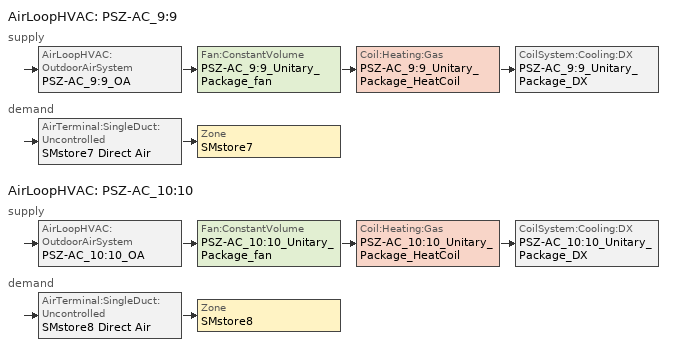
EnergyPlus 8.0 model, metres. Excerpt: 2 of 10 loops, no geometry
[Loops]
AirLoopHVAC 'PSZ-AC_9:9'
 supply: AirLoopHVAC:OutdoorAirSystem 'PSZ-AC_9:9_OA' > Fan:ConstantVolume 'PSZ-AC_9:9_Unitary_Package_fan' > Coil:Heating:Gas 'PSZ-AC_9:9_Unitary_Package_HeatCoil' > CoilSystem:Cooling:DX 'PSZ-AC_9:9_Unitary_Package_DX'
 demand: AirTerminal:SingleDuct:Uncontrolled 'SMstore7 Direct Air' > Zone 'SMstore7'
AirLoopHVAC 'PSZ-AC_10:10'
 supply: AirLoopHVAC:OutdoorAirSystem 'PSZ-AC_10:10_OA' > Fan:ConstantVolume 'PSZ-AC_10:10_Unitary_Package_fan' > Coil:Heating:Gas 'PSZ-AC_10:10_Unitary_Package_HeatCoil' > CoilSystem:Cooling:DX 'PSZ-AC_10:10_Unitary_Package_DX'
 demand: AirTerminal:SingleDuct:Uncontrolled 'SMstore8 Direct Air' > Zone 'SMstore8'
[Sizing:Zone] Zone Cooling Design Supply Air Temperature Input Method=SupplyAirTemperature; Zone Cooling Design Supply Air Temperature {C}=12.8; Zone Heating Design Supply Air Temperature Input Method=SupplyAirTemperature; Zone Heating Design Supply Air Temperature {C}=40; Zone Cooling Design Supply Air Humidity Ratio {kg-H2O/kg-air}=0.007; Zone Heating Design Supply Air Humidity Ratio {kg-H2O/kg-air}=0.008; Zone Heating Sizing Factor=0; Zone Cooling Sizing Factor=0; Cooling Design Air Flow Method=DesignDay; Cooling Design Air Flow Rate {m3/s}=0; Cooling Minimum Air Flow {m3/s}=0; Cooling Minimum Air Flow Fraction=0; Heating Design Air Flow Method=DesignDay; Heating Design Air Flow Rate {m3/s}=0
Name | Design Specification Outdoor Air Object
SMstore7 | SZ DSOA SMstore7
SMstore8 | SZ DSOA SMstore8
[DesignSpecification:OutdoorAir] Outdoor Air Method=Flow/Area; Outdoor Air Flow per Zone Floor Area {m3/s-m2}=0.00118103
SZ DSOA SMstore7; SZ DSOA SMstore8
[ZoneControl:Thermostat] Control Type Schedule=Dual Zone Control Type Sched
Name | Zone or ZoneList | Control 1
SMstore7 Thermostat | SMstore7 | SMstore7 DualSPSched
SMstore8 Thermostat | SMstore8 | SMstore8 DualSPSched
[ThermostatSetpoint:DualSetpoint] Heating Setpoint Temperature Schedule=Type3_HTGSETP_SCH_NO_OPTIMUM; Cooling Setpoint Temperature Schedule=Type3_CLGSETP_SCH_NO_OPTIMUM
SMstore7 DualSPSched; SMstore8 DualSPSched
[Zone equipment]
SMstore7: SMstore7 Direct Air
SMstore8: SMstore8 Direct Air
[AirTerminal:SingleDuct:Uncontrolled] Availability Schedule=ALWAYS_ON; Maximum Air Flow Rate {m3/s}=AUTOSIZE
SMstore7 Direct Air; SMstore8 Direct Air
[SetpointManager:SingleZone:Reheat] Control Variable=Temperature; Minimum Supply Air Temperature {C}=10; Maximum Supply Air Temperature {C}=48.89
Name | Control Zone | Setpoint Node or NodeList
SupAirTemp MngrSMstore7 | SMstore7 | PSZ-AC_9:9 Supply Equipment Outlet Node
SupAirTemp MngrSMstore8 | SMstore8 | PSZ-AC_10:10 Supply Equipment Outlet Node
[AirLoopHVAC] Design Supply Air Flow Rate {m3/s}=AUTOSIZE
PSZ-AC_9:9; PSZ-AC_10:10
[Sizing:System] Type of Load to Size On=Sensible; Design Outdoor Air Flow Rate {m3/s}=AUTOSIZE; Minimum System Air Flow Ratio=1; Preheat Design Temperature {C}=7; Preheat Design Humidity Ratio {kgWater/kgDryAir}=0.008; Precool Design Temperature {C}=12.8; Precool Design Humidity Ratio {kgWater/kgDryAir}=0.008; Central Cooling Design Supply Air Temperature {C}=12.8; Central Heating Design Supply Air Temperature {C}=40; Sizing Option=NonCoincident; 100% Outdoor Air in Cooling=No; 100% Outdoor Air in Heating=No; Central Cooling Design Supply Air Humidity Ratio {kgWater/kgDryAir}=0.0085; Central Heating Design Supply Air Humidity Ratio {kgWater/kgDryAir}=0.008; Cooling Design Air Flow Method=DesignDay; Cooling Design Air Flow Rate {m3/s}=0; Heating Design Air Flow Method=DesignDay; Heating Design Air Flow Rate {m3/s}=0; System Outdoor Air Method=ZoneSum
PSZ-AC_9:9; PSZ-AC_10:10
[SetpointManager:MixedAir] Control Variable=Temperature
Name | Setpoint Node or NodeList
PSZ-AC_9:9_HeatC Temp Manager | PSZ-AC_9:9_Unitary_PackageCoolCoil air inlet
PSZ-AC_9:9_OAMixed Air Temp Manager | PSZ-AC_9:9_OA-PSZ-AC_9:9_Unitary_PackageNode
PSZ-AC_10:10_HeatC Temp Manager | PSZ-AC_10:10_Unitary_PackageCoolCoil air inlet
PSZ-AC_10:10_OAMixed Air Temp Manager | PSZ-AC_10:10_OA-PSZ-AC_10:10_Unitary_PackageNode
[Controller:OutdoorAir] Minimum Outdoor Air Flow Rate {m3/s}=AUTOSIZE; Maximum Outdoor Air Flow Rate {m3/s}=AUTOSIZE; Economizer Control Type=NoEconomizer; Economizer Control Action Type=ModulateFlow; Economizer Maximum Limit Dry-Bulb Temperature {C}=28; Economizer Maximum Limit Enthalpy {J/kg}=64000; Economizer Minimum Limit Dry-Bulb Temperature {C}=0; Lockout Type=NoLockout; Minimum Limit Type=FixedMinimum; Minimum Outdoor Air Schedule=Type3_MinOA_MotorizedDamper_SCH
Name | Maximum Fraction of Outdoor Air Schedule
PSZ-AC_9:9_OA_Controller | PSZ9_9_Timestep_Econ_Eff_SCH
PSZ-AC_10:10_OA_Controller | PSZ10_10_Timestep_Econ_Eff_SCH
[CoilSystem:Cooling:DX] Availability Schedule=ALWAYS_ON
Name | Cooling Coil
PSZ-AC_9:9_Unitary_Package_DX | PSZ-AC_9:9_Unitary_Package_CoolCoil
PSZ-AC_10:10_Unitary_Package_DX | PSZ-AC_10:10_Unitary_Package_CoolCoil
[Fan:ConstantVolume] Availability Schedule=Type3_FAN_SCH; Fan Efficiency=0.56225; Pressure Rise {Pa}=622.5; Maximum Flow Rate {m3/s}=AUTOSIZE; Motor Efficiency=0.865; Motor In Airstream Fraction=1
PSZ-AC_9:9_Unitary_Package_fan; PSZ-AC_10:10_Unitary_Package_fan
[Coil:Heating:Gas] Availability Schedule=ALWAYS_ON; Gas Burner Efficiency=0.8; Nominal Capacity {W}=AUTOSIZE
PSZ-AC_9:9_Unitary_Package_HeatCoil; PSZ-AC_10:10_Unitary_Package_HeatCoil
[Coil:Cooling:DX:TwoSpeed] Availability Schedule=ALWAYS_ON; Rated High Speed Sensible Heat Ratio=0.79866; Rated High Speed COP {W/W}=4.11713; Rated Low Speed Sensible Heat Ratio=0.79866; Rated Low Speed COP {W/W}=4.11713
Name | Rated High Speed Total Cooling Capacity {W} | Rated High Speed Air Flow Rate {m3/s} | Total Cooling Capacity Function of Temperature Curve | Total Cooling Capacity Function of Flow Fraction Curve | Energy Input Ratio Function of Temperature Curve | Energy Input Ratio Function of Flow Fraction Curve | Part Load Fraction Correlation Curve | Rated Low Speed Total Cooling Capacity {W} | Rated Low Speed Air Flow Rate {m3/s} | Low Speed Total Cooling Capacity Function of Temperature Curve | Low Speed Energy Input Ratio Function of Temperature Curve
PSZ-AC_9:9_Unitary_Package_CoolCoil | 13339.9 | 0.80586 | PSZ-AC_9:9_Unitary_PackagecoolCapFT | PSZ-AC_9:9_Unitary_PackagecoolFFF | PSZ-AC_9:9_Unitary_PackagecoolEIRFT | PSZ-AC_9:9_Unitary_PackagecoolEIRFFF | PSZ-AC_9:9_Unitary_PackagecoolPLR | 6669.95 | 0.53724 | PSZ-AC_9:9_Unitary_PackagecoolCapFT | PSZ-AC_9:9_Unitary_PackagecoolEIRFT
PSZ-AC_10:10_Unitary_Package_CoolCoil | 14498.3 | 0.87584 | PSZ-AC_10:10_Unitary_PackagecoolCapFT | PSZ-AC_10:10_Unitary_PackagecoolFFF | PSZ-AC_10:10_Unitary_PackagecoolEIRFT | PSZ-AC_10:10_Unitary_PackagecoolEIRFFF | PSZ-AC_10:10_Unitary_PackagecoolPLR | 7249.15 | 0.583893 | PSZ-AC_10:10_Unitary_PackagecoolCapFT | PSZ-AC_10:10_Unitary_PackagecoolEIRFT
[EnergyManagementSystem:Sensor]
Name | Output:Variable or Output:Meter Index Key | Output:Variable or Output:Meter
SMSTORE7_Temp | SMSTORE7 Air Node | System Node Temperature
PSZ9_9_OAFlowMass | PSZ-AC_9:9_OAInlet Node | System Node Mass Flow Rate
PSZ9_9_HeatingRTF | PSZ-AC_9:9_Unitary_Package_HeatCoil | Heating Coil Runtime Fraction
PSZ9_9_RTF | PSZ-AC_9:9_Unitary_Package_CoolCoil | Cooling Coil Runtime Fraction
PSZ9_9_SpeedRatio | PSZ-AC_9:9_Unitary_Package_DX | Coil System Compressor Speed Ratio
PSZ9_9_Econo_Status | PSZ-AC_9:9 | Air System Outdoor Air Economizer Status
SMSTORE8_Temp | SMSTORE8 Air Node | System Node Temperature
PSZ10_10_OAFlowMass | PSZ-AC_10:10_OAInlet Node | System Node Mass Flow Rate
PSZ10_10_HeatingRTF | PSZ-AC_10:10_Unitary_Package_HeatCoil | Heating Coil Runtime Fraction
PSZ10_10_RTF | PSZ-AC_10:10_Unitary_Package_CoolCoil | Cooling Coil Runtime Fraction
PSZ10_10_SpeedRatio | PSZ-AC_10:10_Unitary_Package_DX | Coil System Compressor Speed Ratio
PSZ10_10_Econo_Status | PSZ-AC_10:10 | Air System Outdoor Air Economizer Status
SMSTORE7_LSr | SMSTORE7 | Zone Lights Electric Power
SMSTORE7_Occ_Sensor | SMSTORE7 | People Occupant Count
SMSTORE8_LSr | SMSTORE8 | Zone Lights Electric Power
SMSTORE8_Occ_Sensor | SMSTORE8 | People Occupant Count
[EnergyManagementSystem:InternalVariable]
Name | Internal Data Index Key | Internal Data Type
PSZ9_9_Fan_DesignPressure | PSZ-AC_9:9_Unitary_Package_fan | Fan Nominal Pressure Rise
PSZ9_9_DesignFlowMass | PSZ-AC_9:9_OA_CONTROLLER | Outdoor Air Controller Maximum Mass Flow Rate
PSZ9_9_OADesignMass | PSZ-AC_9:9_OA_CONTROLLER | Outdoor Air Controller Minimum Mass Flow Rate
PSZ10_10_Fan_DesignPressure | PSZ-AC_10:10_Unitary_Package_fan | Fan Nominal Pressure Rise
PSZ10_10_DesignFlowMass | PSZ-AC_10:10_OA_CONTROLLER | Outdoor Air Controller Maximum Mass Flow Rate
PSZ10_10_OADesignMass | PSZ-AC_10:10_OA_CONTROLLER | Outdoor Air Controller Minimum Mass Flow Rate
SMSTORE7_Area | SMSTORE7 | Zone Floor Area
SMSTORE8_Area | SMSTORE8 | Zone Floor Area
[EnergyManagementSystem:Actuator] Actuated Component Type=Fan; Actuated Component Control Type=Fan Pressure Rise
Name | Actuated Component Unique
PSZ9_9_Fan_Pressure | PSZ-AC_9:9_Unitary_Package_fan
PSZ10_10_Fan_Pressure | PSZ-AC_10:10_Unitary_Package_fan
[EnergyManagementSystem:GlobalVariable]
PSZ3_3_FanPwrExponent; PSZ3_3_Stage1Speed; PSZ3_3_Stage2Speed; PSZ3_3_HeatSpeed; PSZ3_3_VenSpeed; PSZ3_3_Number_of_Stages
PSZ4_4_FanPwrExponent; PSZ4_4_Stage1Speed; PSZ4_4_Stage2Speed; PSZ4_4_HeatSpeed; PSZ4_4_VenSpeed; PSZ4_4_Number_of_Stages
PSZ5_5_FanPwrExponent; PSZ5_5_Stage1Speed; PSZ5_5_Stage2Speed; PSZ5_5_HeatSpeed; PSZ5_5_VenSpeed; PSZ5_5_Number_of_Stages
PSZ6_6_FanPwrExponent; PSZ6_6_Stage1Speed; PSZ6_6_Stage2Speed; PSZ6_6_HeatSpeed; PSZ6_6_VenSpeed; PSZ6_6_Number_of_Stages
PSZ7_7_FanPwrExponent; PSZ7_7_Stage1Speed; PSZ7_7_Stage2Speed; PSZ7_7_HeatSpeed; PSZ7_7_VenSpeed; PSZ7_7_Number_of_Stages
PSZ8_8_FanPwrExponent; PSZ8_8_Stage1Speed; PSZ8_8_Stage2Speed; PSZ8_8_HeatSpeed; PSZ8_8_VenSpeed; PSZ8_8_Number_of_Stages
PSZ9_9_FanPwrExponent; PSZ9_9_Stage1Speed; PSZ9_9_Stage2Speed; PSZ9_9_HeatSpeed; PSZ9_9_VenSpeed; PSZ9_9_Number_of_Stages
PSZ10_10_FanPwrExponent; PSZ10_10_Stage1Speed; PSZ10_10_Stage2Speed; PSZ10_10_HeatSpeed; PSZ10_10_VenSpeed; PSZ10_10_Number_of_Stages
[EnergyManagementSystem:Program]
PSZ1_1_Economizer_CTRL_Prog: SET PSZ1_1_Timestep_Econ_Eff = 0.7; SET PSZ1_1_MaxE = 0.7; SET PSZ1_1_DAT_Rqd = (PSZ1_1_DAT_Rqd*1.8) +32; SET OAT_F = (OAT_F*1.8) +32; SET OAwb_F = (OAwb_F*1.8) +32; IF PSZ1_1_OAFlowMass > (PSZ1_1_OADesignMass * PSZ1_1_OASch); SET PSZ1_1_Econo_Active = 1; ELSE; SET PSZ1_1_Econo_Active = 0; ENDIF; SET PSZ1_1_dT_Needed = 75 - PSZ1_1_DAT_Rqd; SET PSZ1_1_Cool_Des_dT = ((98*0.15) + (75*(1-0.15))) - 55; SET PSZ1_1_Cool_Load = PSZ1_1_dT_Needed/ PSZ1_1_Cool_Des_dT; IF PSZ1_1_Cool_Load > 1; SET PSZ1_1_Cool_Load = 1; ELSEIF PSZ1_1_Cool_Load < 0; SET PSZ1_1_Cool_Load = 0; ENDIF; IF PSZ1_1_Econo_Active == 1; SET PSZ1_1_Stage = PSZ1_1_Number_of_Stages; IF PSZ1_1_Stage == 2; IF PSZ1_1_Cool_Load < 0.6; SET PSZ1_1_Timestep_Econ_Eff = PSZ1_1_MaxE; ELSE; SET PSZ1_1_ECO_Eff = 0-2.18919863612305; SET PSZ1_1_ECO_Eff = PSZ1_1_ECO_Eff + (0-0.674461284910428 * PSZ1_1_Cool_Load); SET PSZ1_1_ECO_Eff = PSZ1_1_ECO_Eff + (0.000459106275872404 * (OAT_F^2)); SET PSZ1_1_ECO_Eff = PSZ1_1_ECO_Eff + (0-0.00000484778537945252 * (OAT_F^3)); SET PSZ1_1_ECO_Eff = PSZ1_1_ECO_Eff + (0.182915713033586 * OAwb_F); SET PSZ1_1_ECO_Eff = PSZ1_1_ECO_Eff + (0-0.00382838660261133 * (OAwb_F^2)); SET PSZ1_1_ECO_Eff = PSZ1_1_ECO_Eff + (0.0000255567460240583 * (OAwb_F^3)); SET PSZ1_1_Timestep_Econ_Eff = PSZ1_1_ECO_Eff; ENDIF; ELSE; SET PSZ1_1_ECO_Eff = 2.36337942464462; SET PSZ1_1_ECO_Eff = PSZ1_1_ECO_Eff + (0-0.409939515512619 * PSZ1_1_Cool_Load); SET PSZ1_1_ECO_Eff = PSZ1_1_ECO_Eff + (0-0.0565205596792225 * OAwb_F); SET PSZ1_1_ECO_Eff = PSZ1_1_ECO_Eff + (0-0.0000632612294169389 * (OAT_F^2)); SET PSZ1_1_Timestep_Econ_Eff = PSZ1_1_ECO_Eff + (0.000571724868775081 * (OAwb_F^2)); ENDIF; IF PSZ1_1_Timestep_Econ_Eff > PSZ1_1_MaxE; SET PSZ1_1_Timestep_Econ_Eff = PSZ1_1_MaxE; ELSEIF PSZ1_1_Timestep_Econ_Eff < (PSZ1_1_OADesignMass * PSZ1_1_OASch); SET PSZ1_1_Timestep_Econ_Eff = (PSZ1_1_OADesignMass * PSZ1_1_OASch); ENDIF; ENDIF
PSZ1_1_Set_Fan_Par: IF PSZ1_1_Number_of_Stages == 1; Return; ENDIF; SET PSZ1_1_FanPwrExponent = 2.2; SET PSZ1_1_OAFrac = PSZ1_1_OAFlowMass/PSZ1_1_DesignFlowMass; IF  PSZ1_1_OAFrac < 0.66; SET PSZ1_1_VenSpeed = 0.66; SET PSZ1_1_Stage1Speed = 0.66; ELSE; SET PSZ1_1_VenSpeed = PSZ1_1_OAFrac; SET PSZ1_1_Stage1Speed = PSZ1_1_OAFrac; ENDIF; SET PSZ1_1_Stage2Speed = 1.0; SET PSZ1_1_HeatSpeed = 1.0
PSZ1_1_Fan_Control: IF PSZ1_1_Number_of_Stages == 1; Return; ENDIF; IF PSZ1_1_HeatingRTF > 0; SET PSZ1_1_Heating = PSZ1_1_HeatingRTF; SET PSZ1_1_Ven = 1 - PSZ1_1_HeatingRTF; SET PSZ1_1_Eco = 0; SET PSZ1_1_Stage1 = 0; SET PSZ1_1_Stage2 = 0; ELSE; SET PSZ1_1_Heating = 0; SET PSZ1_1_EcoSpeed = PSZ1_1_VenSpeed; IF PSZ1_1_SpeedRatio == 0; IF PSZ1_1_RTF > 0; SET PSZ1_1_Stage1 = PSZ1_1_RTF; SET PSZ1_1_Stage2 = 0; SET PSZ1_1_Ven = 1-PSZ1_1_RTF; SET PSZ1_1_Eco = 0; IF PSZ1_1_OAFlowMass > (PSZ1_1_OADesignMass * PSZ1_1_OASch); SET PSZ1_1_Stage1Speed = 1.0; ENDIF; ELSE; SET PSZ1_1_Stage1 = 0; SET PSZ1_1_Stage2 = 0; IF PSZ1_1_OAFlowMass > (PSZ1_1_OADesignMass * PSZ1_1_OASch); SET PSZ1_1_Eco = 1.0; SET PSZ1_1_Ven = 0; SET PSZ1_1_Exp_DAT = PSZ1_1_DAT_Rqd - (1-PSZ1_1_VenSpeed) * LGSTORE1_Temp; SET PSZ1_1_Exp_DAT = PSZ1_1_Exp_DAT/PSZ1_1_VenSpeed; IF OAT_F > PSZ1_1_Exp_DAT; SET PSZ1_1_EcoSpeed = PSZ1_1_Stage2Speed; ENDIF; ELSE; SET PSZ1_1_Eco = 0; SET PSZ1_1_Ven = 1.0; ENDIF; ENDIF; ELSE; SET PSZ1_1_Stage1 = 1- PSZ1_1_SpeedRatio; SET PSZ1_1_Stage2 = PSZ1_1_SpeedRatio; SET PSZ1_1_Ven = 0; SET PSZ1_1_Eco = 0; IF PSZ1_1_OAFlowMass > (PSZ1_1_OADesignMass * PSZ1_1_OASch); SET PSZ1_1_Stage1Speed = 1.0; ENDIF; ENDIF; ENDIF; SET PSZ1_1_FPR = PSZ1_1_Ven * (PSZ1_1_VenSpeed ^ PSZ1_1_FanPwrExponent); SET PSZ1_1_FPR = PSZ1_1_FPR + PSZ1_1_Eco * (PSZ1_1_EcoSpeed ^ PSZ1_1_FanPwrExponent); SET PSZ1_1_FPR_1 = PSZ1_1_Stage1 * (PSZ1_1_Stage1Speed ^ PSZ1_1_FanPwrExponent); SET PSZ1_1_FPR = PSZ1_1_FPR + PSZ1_1_FPR_1; SET PSZ1_1_FPR_2 = PSZ1_1_Stage2 * (PSZ1_1_Stage2Speed ^ PSZ1_1_FanPwrExponent); SET PSZ1_1_FPR = PSZ1_1_FPR + PSZ1_1_FPR_2; SET PSZ1_1_FPR_3 = PSZ1_1_Heating * (PSZ1_1_HeatSpeed ^ PSZ1_1_FanPwrExponent); SET PSZ1_1_FanPwrRatio = PSZ1_1_FPR +  PSZ1_1_FPR_3; SET PSZ1_1_Fan_Pressure = PSZ1_1_Fan_DesignPressure * PSZ1_1_FanPwrRatio
PSZ1_1_Set_Number_of_Stages: SET PSZ1_1_Number_of_Stages =  2
PSZ2_2_Economizer_CTRL_Prog: SET PSZ2_2_Timestep_Econ_Eff = 0.7; SET PSZ2_2_MaxE = 0.7; SET PSZ2_2_DAT_Rqd = (PSZ2_2_DAT_Rqd*1.8) +32; SET OAT_F = (OAT_F*1.8) +32; SET OAwb_F = (OAwb_F*1.8) +32; IF PSZ2_2_OAFlowMass > (PSZ2_2_OADesignMass * PSZ2_2_OASch); SET PSZ2_2_Econo_Active = 1; ELSE; SET PSZ2_2_Econo_Active = 0; ENDIF; SET PSZ2_2_dT_Needed = 75 - PSZ2_2_DAT_Rqd; SET PSZ2_2_Cool_Des_dT = ((98*0.15) + (75*(1-0.15))) - 55; SET PSZ2_2_Cool_Load = PSZ2_2_dT_Needed/ PSZ2_2_Cool_Des_dT; IF PSZ2_2_Cool_Load > 1; SET PSZ2_2_Cool_Load = 1; ELSEIF PSZ2_2_Cool_Load < 0; SET PSZ2_2_Cool_Load = 0; ENDIF; IF PSZ2_2_Econo_Active == 1; SET PSZ2_2_Stage = PSZ2_2_Number_of_Stages; IF PSZ2_2_Stage == 2; IF PSZ2_2_Cool_Load < 0.6; SET PSZ2_2_Timestep_Econ_Eff = PSZ2_2_MaxE; ELSE; SET PSZ2_2_ECO_Eff = 0-2.18919863612305; SET PSZ2_2_ECO_Eff = PSZ2_2_ECO_Eff + (0-0.674461284910428 * PSZ2_2_Cool_Load); SET PSZ2_2_ECO_Eff = PSZ2_2_ECO_Eff + (0.000459106275872404 * (OAT_F^2)); SET PSZ2_2_ECO_Eff = PSZ2_2_ECO_Eff + (0-0.00000484778537945252 * (OAT_F^3)); SET PSZ2_2_ECO_Eff = PSZ2_2_ECO_Eff + (0.182915713033586 * OAwb_F); SET PSZ2_2_ECO_Eff = PSZ2_2_ECO_Eff + (0-0.00382838660261133 * (OAwb_F^2)); SET PSZ2_2_ECO_Eff = PSZ2_2_ECO_Eff + (0.0000255567460240583 * (OAwb_F^3)); SET PSZ2_2_Timestep_Econ_Eff = PSZ2_2_ECO_Eff; ENDIF; ELSE; SET PSZ2_2_ECO_Eff = 2.36337942464462; SET PSZ2_2_ECO_Eff = PSZ2_2_ECO_Eff + (0-0.409939515512619 * PSZ2_2_Cool_Load); SET PSZ2_2_ECO_Eff = PSZ2_2_ECO_Eff + (0-0.0565205596792225 * OAwb_F); SET PSZ2_2_ECO_Eff = PSZ2_2_ECO_Eff + (0-0.0000632612294169389 * (OAT_F^2)); SET PSZ2_2_Timestep_Econ_Eff = PSZ2_2_ECO_Eff + (0.000571724868775081 * (OAwb_F^2)); ENDIF; IF PSZ2_2_Timestep_Econ_Eff > PSZ2_2_MaxE; SET PSZ2_2_Timestep_Econ_Eff = PSZ2_2_MaxE; ELSEIF PSZ2_2_Timestep_Econ_Eff < (PSZ2_2_OADesignMass * PSZ2_2_OASch); SET PSZ2_2_Timestep_Econ_Eff = (PSZ2_2_OADesignMass * PSZ2_2_OASch); ENDIF; ENDIF
PSZ2_2_Set_Fan_Par: IF PSZ2_2_Number_of_Stages == 1; Return; ENDIF; SET PSZ2_2_FanPwrExponent = 2.2; SET PSZ2_2_OAFrac = PSZ2_2_OAFlowMass/PSZ2_2_DesignFlowMass; IF  PSZ2_2_OAFrac < 0.66; SET PSZ2_2_VenSpeed = 0.66; SET PSZ2_2_Stage1Speed = 0.66; ELSE; SET PSZ2_2_VenSpeed = PSZ2_2_OAFrac; SET PSZ2_2_Stage1Speed = PSZ2_2_OAFrac; ENDIF; SET PSZ2_2_Stage2Speed = 1.0; SET PSZ2_2_HeatSpeed = 1.0
[Schedule:Compact]
Type3_HTGSETP_SCH_NO_OPTIMUM: Through: 12/31, For: WinterDesignDay, Until: 08:00, 15.56, Until: 09:00, 18.33, Until: 21:00, 21.11, Until: 24:00, 15.56, For: Weekdays, Until: 08:00, 15.56, Until: 09:00, 21.11, Until: 21:00, 21.11, Until: 24:00, 15.56, For SummerDesignDay, Until: 24:00, 15.56, For: Saturday, Until: 08:00, 15.56, Until: 09:00, 21.11, Until: 19:00, 21.11, Until: 24:00, 15.56, For: Sunday Holidays AllOtherDays, Until:  9:00, 15.56, Until: 10:00, 21.11, Until: 18:00, 21.11, Until: 24:00, 15.56
Type3_CLGSETP_SCH_NO_OPTIMUM: Through: 12/31, For: SummerDesignDay, Until: 08:00, 29.44, Until: 09:00, 26.67, Until: 21:00, 23.89, Until: 24:00, 29.44, For: Weekdays, Until: 08:00, 29.44, Until: 09:00, 23.89, Until: 21:00, 23.89, Until: 24:00, 29.44, For WinterDesignDay, Until: 24:00, 29.44, For: Saturday, Until: 08:00, 29.44, Until: 09:00, 23.89, Until: 18:00, 23.89, Until: 24:00, 29.44, For: Sunday Holidays AllOtherDays, Until:  9:00, 29.44, Until: 10:00, 23.89, Until: 17:00, 23.89, Until: 24:00, 29.44
Type3_FAN_SCH: Through: 12/31, For: Weekdays SummerDesignDay, Until: 08:00, 0, Until: 21:00, 1, Until: 24:00, 0, For: Saturday WinterDesignDay, Until: 08:00, 0, Until: 19:00, 1, Until: 24:00, 0, For: Sunday Holidays AllOtherDays, Until: 09:00, 0, Until: 18:00, 1, Until: 24:00, 0
Type3_MinOA_MotorizedDamper_SCH: Through: 12/31, For: Weekdays SummerDesignDay, Until: 09:00, 0, Until: 21:00, 1, Until: 24:00, 0, For: Saturday WinterDesignDay, Until: 09:00, 0, Until: 19:00, 1, Until: 24:00, 0, For: Sunday Holidays AllOtherDays, Until: 10:00, 0, Until: 18:00, 1, Until: 24:00, 0
ALWAYS_ON: Through: 12/31, For: AllDays, Until: 24:00, 1
Dual Zone Control Type Sched: Through: 12/31, For: AllDays, Until: 24:00, 4
[Curve:Biquadratic] Minimum Value of x=12.77778; Maximum Value of x=23.88889; Minimum Value of y=21.11111; Maximum Value of y=46.11111
Name | Coefficient1 Constant | Coefficient2 x | Coefficient3 x**2 | Coefficient4 y | Coefficient5 y**2 | Coefficient6 x*y
PSZ-AC_9:9_Unitary_PackagecoolCapFT; PSZ-AC_10:10_Unitary_PackagecoolCapFT | 0.766956 | 0.0107756 | -4.14703e-05 | 0.00134961 | -0.000261144 | 0.000457488
PSZ-AC_9:9_Unitary_PackagecoolEIRFT; PSZ-AC_10:10_Unitary_PackagecoolEIRFT | 0.297145 | 0.0430933 | -0.000748766 | 0.00597727 | 0.000482112 | -0.000956448
[Curve:Quadratic]
Name | Coefficient1 Constant | Coefficient2 x | Coefficient3 x**2 | Minimum Value of x | Maximum Value of x
PSZ-AC_9:9_Unitary_PackagecoolFFF; PSZ-AC_10:10_Unitary_PackagecoolFFF | 0.8 | 0.2 | 0 | 0.5 | 1.5
PSZ-AC_9:9_Unitary_PackagecoolEIRFFF; PSZ-AC_10:10_Unitary_PackagecoolEIRFFF | 1.156 | -0.1816 | 0.0256 | 0.5 | 1.5
PSZ-AC_9:9_Unitary_PackagecoolPLR; PSZ-AC_10:10_Unitary_PackagecoolPLR | 0.75 | 0.25 | 0 | 0 | 1
[Schedule:Constant]
PSZ9_9_Timestep_Econ_Eff_SCH; PSZ10_10_Timestep_Econ_Eff_SCH: Fraction, 0.7
